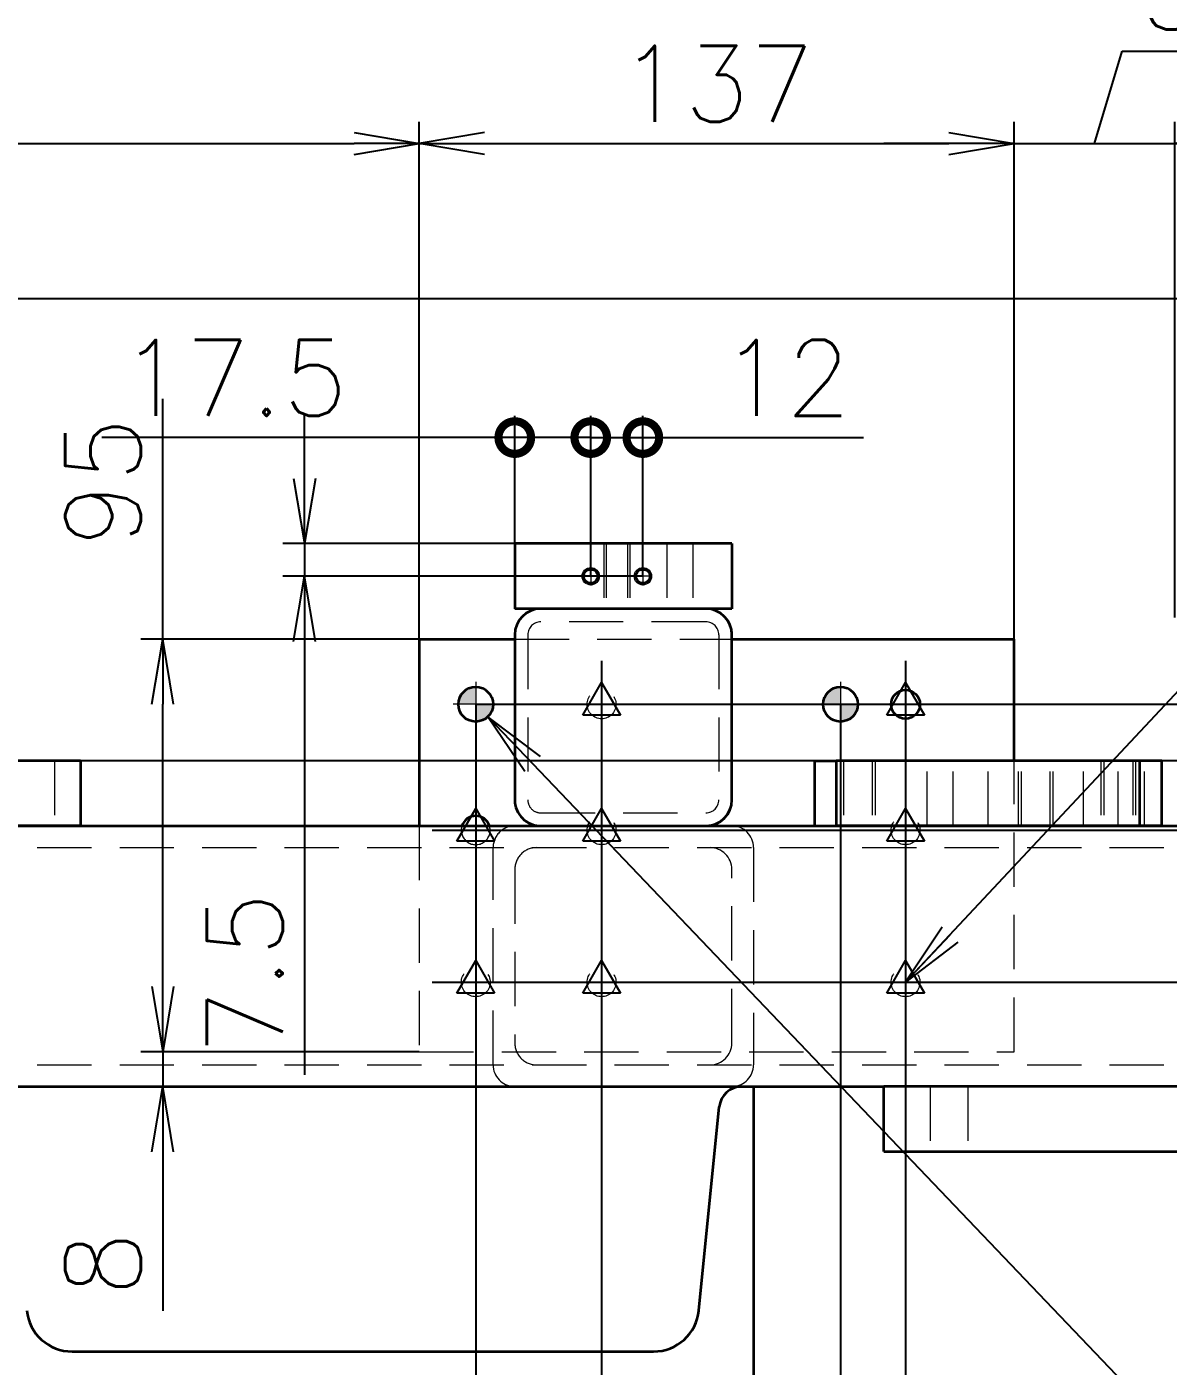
# Model space of a CAD drawing. Header units: millimetres. Extents: x -10155 to 20189, y -25550 to -22580.
# Drawn here: x -4325 to -4062.1, y -25311.9 to -25003.5 of the extents above; entities that cross this region are included whole.
import ezdxf

# ---------------------------------------------------------------- set-up
doc = ezdxf.new("R2010")
doc.units = ezdxf.units.MM
doc.linetypes.add('CENTER-HOKUTO', pattern=[23, 20, -1, 1, -1])
doc.linetypes.add('HIDDEN-HOKUTO', pattern=[3.8, 2.5, -1.3])
doc.layers.add('AM_7', color=2, linetype='CENTER-HOKUTO', lineweight=30)
doc.layers.add('AM_HID', color=1, linetype='HIDDEN-HOKUTO', lineweight=25)
doc.layers.add('word_dim', color=253, linetype='Continuous')
doc.styles.get("Standard").update_dxf_attribs({"font": 'romans.shx', "bigfont": 'bigfont.shx'})
doc.dimstyles.new('RS-1-5', dxfattribs={"dimscale": 5, "dimtxt": 3.5, "dimasz": 3, "dimexe": 1, "dimexo": 0, "dimgap": 1, "dimtad": 3, "dimdsep": 46, "dimtxsty": 'Standard', "dimblk1": 'OPEN', "dimblk2": 'OPEN', "dimsah": 1, "dimcen": 0, "dimclrd": 256, "dimclre": 256, "dimclrt": 3, "dimadec": 0, "dimazin": 0, "dimtfac": 1, "dimtmove": 0, "dimatfit": 3, "dimldrblk": 'OPEN', "dimfxl": 0, "dimtolj": 1, "dimtzin": 0, "dimarcsym": 0})

# ---------------------------------------------------------------- blocks, each defined once
blk = doc.blocks.new('_Open')
at = {"color": 0, "lineweight": -2}
for p, q in [((-1, 0.167), (0, 0)), ((-1, -0.167), (0, 0)), ((0, 0), (-1, 0))]:
    blk.add_line(p, q, dxfattribs=at)
blk = doc.blocks.new('*D91')
at = {"layer": 'DEFPOINTS', "color": 0, "linetype": 'Continuous', "ltscale": 2}
for p in [(-3982.6, -25172.52), (-5046.2, -25187.52), (-4997.6, -25187.52)]:
    blk.add_point(p, dxfattribs=at)
at = {"layer": 'word_dim', "linetype": 'Continuous', "lineweight": -2, "ltscale": 2}
for p, q in [((-5046.2, -25157.52), (-5046.2, -25091.81)), ((-3982.6, -25172.52), (-5051.2, -25172.52)), ((-5046.2, -25187.52), (-5046.2, -25172.52)), ((-4997.6, -25187.52), (-5051.2, -25187.52)), ((-5046.2, -25202.52), (-5046.2, -25217.52))]:
    blk.add_line(p, q, dxfattribs=at)
at = {"layer": 'word_dim', "linetype": 'Continuous', "lineweight": -2, "ltscale": 2, "xscale": 15, "yscale": 15, "zscale": 15}
for p, rotation in [((-5046.2, -25172.52), 270), ((-5046.2, -25187.52), 90)]:
    blk.add_blockref('_Open', p, dxfattribs=dict(at, rotation=rotation))
at = {"layer": 'word_dim', "color": 3, "linetype": 'Continuous', "ltscale": 2, "insert": (-5059.95, -25116.39), "char_height": 17.5, "attachment_point": 5, "rotation": 90}
blk.add_mtext('\\A1;t15', dxfattribs=at)
blk = doc.blocks.new('*D96')
at = {"layer": 'DEFPOINTS', "color": 0, "linetype": 'Continuous', "ltscale": 2}
for p in [(-4234.6, -25030.4), (-4680.6, -25144.52), (-4234.6, -25144.52)]:
    blk.add_point(p, dxfattribs=at)
at = {"layer": 'word_dim', "linetype": 'Continuous', "lineweight": -2, "ltscale": 2}
for p, q in [((-4680.6, -25144.52), (-4680.6, -25025.4)), ((-4234.6, -25144.52), (-4234.6, -25025.4)), ((-4665.6, -25030.4), (-4249.6, -25030.4))]:
    blk.add_line(p, q, dxfattribs=at)
at = {"layer": 'word_dim', "linetype": 'Continuous', "lineweight": -2, "ltscale": 2, "xscale": 15, "yscale": 15, "zscale": 15, "rotation": 180}
blk.add_blockref('_Open', (-4680.6, -25030.4), dxfattribs=at)
at = {"layer": 'word_dim', "linetype": 'Continuous', "lineweight": -2, "ltscale": 2, "xscale": 15, "yscale": 15, "zscale": 15}
blk.add_blockref('_Open', (-4234.6, -25030.4), dxfattribs=at)
at = {"layer": 'word_dim', "color": 3, "linetype": 'Continuous', "ltscale": 2, "insert": (-4457.6, -25016.65), "char_height": 17.5, "attachment_point": 5}
blk.add_mtext('\\A1;446', dxfattribs=at)
blk = doc.blocks.new('*D97')
at = {"layer": 'DEFPOINTS', "color": 0, "linetype": 'Continuous', "ltscale": 2}
for p in [(-4097.6, -25030.4), (-4234.6, -25144.52), (-4097.6, -25144.52)]:
    blk.add_point(p, dxfattribs=at)
at = {"layer": 'word_dim', "linetype": 'Continuous', "lineweight": -2, "ltscale": 2}
for p, q in [((-4234.6, -25144.52), (-4234.6, -25025.4)), ((-4097.6, -25144.52), (-4097.6, -25025.4)), ((-4219.6, -25030.4), (-4112.6, -25030.4))]:
    blk.add_line(p, q, dxfattribs=at)
at = {"layer": 'word_dim', "linetype": 'Continuous', "lineweight": -2, "ltscale": 2, "xscale": 15, "yscale": 15, "zscale": 15, "rotation": 180}
blk.add_blockref('_Open', (-4234.6, -25030.4), dxfattribs=at)
at = {"layer": 'word_dim', "linetype": 'Continuous', "lineweight": -2, "ltscale": 2, "xscale": 15, "yscale": 15, "zscale": 15}
blk.add_blockref('_Open', (-4097.6, -25030.4), dxfattribs=at)
at = {"layer": 'word_dim', "color": 3, "linetype": 'Continuous', "ltscale": 2, "insert": (-4166.1, -25016.65), "char_height": 17.5, "attachment_point": 5}
blk.add_mtext('\\A1;137', dxfattribs=at)
blk = doc.blocks.new('*D98')
at = {"layer": 'DEFPOINTS', "color": 0, "linetype": 'Continuous', "ltscale": 2}
for p in [(-4060.6, -25030.4), (-4060.6, -25139.52), (-4097.6, -25144.52)]:
    blk.add_point(p, dxfattribs=at)
at = {"layer": 'word_dim', "linetype": 'Continuous', "lineweight": -2, "ltscale": 2}
for p, q in [((-4079.1, -25030.4), (-4072.73, -25009.15)), ((-4072.73, -25009.15), (-4034.39, -25009.15)), ((-4097.6, -25144.52), (-4097.6, -25025.4)), ((-4060.6, -25139.52), (-4060.6, -25025.4)), ((-4112.6, -25030.4), (-4127.6, -25030.4)), ((-4097.6, -25030.4), (-4060.6, -25030.4)), ((-4097.6, -25030.4), (-4060.6, -25030.4)), ((-4045.6, -25030.4), (-4030.6, -25030.4))]:
    blk.add_line(p, q, dxfattribs=at)
at = {"layer": 'word_dim', "linetype": 'Continuous', "lineweight": -2, "ltscale": 2, "xscale": 15, "yscale": 15, "zscale": 15}
blk.add_blockref('_Open', (-4097.6, -25030.4), dxfattribs=at)
at = {"layer": 'word_dim', "linetype": 'Continuous', "lineweight": -2, "ltscale": 2, "xscale": 15, "yscale": 15, "zscale": 15, "rotation": 180}
blk.add_blockref('_Open', (-4060.6, -25030.4), dxfattribs=at)
at = {"layer": 'word_dim', "color": 3, "linetype": 'Continuous', "ltscale": 2, "insert": (-4053.56, -24995.4), "char_height": 17.5, "attachment_point": 5}
blk.add_mtext('\\A1;37', dxfattribs=at)
blk = doc.blocks.new('*D104')
at = {"layer": 'DEFPOINTS', "color": 0, "linetype": 'Continuous', "ltscale": 2}
for p in [(-4234.6, -25144.52), (-4293.69, -25239.52), (-4234.6, -25239.52)]:
    blk.add_point(p, dxfattribs=at)
at = {"layer": 'word_dim', "linetype": 'Continuous', "lineweight": -2, "ltscale": 2}
for p, q in [((-4293.69, -25144.52), (-4293.69, -25089.18)), ((-4234.6, -25144.52), (-4298.69, -25144.52)), ((-4293.69, -25224.52), (-4293.69, -25159.52)), ((-4234.6, -25239.52), (-4298.69, -25239.52))]:
    blk.add_line(p, q, dxfattribs=at)
at = {"layer": 'word_dim', "linetype": 'Continuous', "lineweight": -2, "ltscale": 2, "xscale": 15, "yscale": 15, "zscale": 15}
for p, rotation in [((-4293.69, -25144.52), 90), ((-4293.69, -25239.52), 270)]:
    blk.add_blockref('_Open', p, dxfattribs=dict(at, rotation=rotation))
at = {"layer": 'word_dim', "color": 3, "linetype": 'Continuous', "ltscale": 2, "insert": (-4307.44, -25108.35), "char_height": 17.5, "attachment_point": 5, "rotation": 90}
blk.add_mtext('\\A1;95', dxfattribs=at)
blk = doc.blocks.new('*D105')
at = {"layer": 'DEFPOINTS', "color": 0, "linetype": 'Continuous', "ltscale": 2}
for p in [(-4234.6, -25239.52), (-4293.69, -25247.52), (-4233.06, -25247.52)]:
    blk.add_point(p, dxfattribs=at)
at = {"layer": 'word_dim', "linetype": 'Continuous', "lineweight": -2, "ltscale": 2}
for p, q in [((-4293.69, -25224.52), (-4293.69, -25209.52)), ((-4234.6, -25239.52), (-4298.69, -25239.52)), ((-4293.69, -25239.52), (-4293.69, -25247.52)), ((-4233.06, -25247.52), (-4298.69, -25247.52)), ((-4293.69, -25262.52), (-4293.69, -25299.18))]:
    blk.add_line(p, q, dxfattribs=at)
at = {"layer": 'word_dim', "linetype": 'Continuous', "lineweight": -2, "ltscale": 2, "xscale": 15, "yscale": 15, "zscale": 15}
for p, rotation in [((-4293.69, -25239.52), 270), ((-4293.69, -25247.52), 90)]:
    blk.add_blockref('_Open', p, dxfattribs=dict(at, rotation=rotation))
at = {"layer": 'word_dim', "color": 3, "linetype": 'Continuous', "ltscale": 2, "insert": (-4307.44, -25288.35), "char_height": 17.5, "attachment_point": 5, "rotation": 90}
blk.add_mtext('\\A1;8', dxfattribs=at)
blk = doc.blocks.new('*D159')
at = {"layer": 'DEFPOINTS', "color": 0, "linetype": 'Continuous', "ltscale": 2}
for p in [(-4042.6, -25066.07), (-4872.6, -25154.52), (-4042.6, -25154.52)]:
    blk.add_point(p, dxfattribs=at)
at = {"layer": 'word_dim', "linetype": 'Continuous', "lineweight": -2, "ltscale": 2}
for p, q in [((-4872.6, -25154.52), (-4872.6, -25061.07)), ((-4042.6, -25154.52), (-4042.6, -25061.07)), ((-4857.6, -25066.07), (-4057.6, -25066.07))]:
    blk.add_line(p, q, dxfattribs=at)
at = {"layer": 'word_dim', "linetype": 'Continuous', "lineweight": -2, "ltscale": 2, "xscale": 15, "yscale": 15, "zscale": 15, "rotation": 180}
blk.add_blockref('_Open', (-4872.6, -25066.07), dxfattribs=at)
at = {"layer": 'word_dim', "linetype": 'Continuous', "lineweight": -2, "ltscale": 2, "xscale": 15, "yscale": 15, "zscale": 15}
blk.add_blockref('_Open', (-4042.6, -25066.07), dxfattribs=at)
at = {"layer": 'word_dim', "color": 3, "linetype": 'Continuous', "ltscale": 2, "insert": (-4457.6, -25052.32), "char_height": 17.5, "attachment_point": 5}
blk.add_mtext('\\A1;830', dxfattribs=at)
blk = doc.blocks.new('*D164')
at = {"layer": 'DEFPOINTS', "color": 0, "linetype": 'Continuous', "ltscale": 2}
for p in [(-4221.6, -25159.52), (-4965.1, -25307.72), (-4221.6, -25392.07)]:
    blk.add_point(p, dxfattribs=at)
at = {"layer": 'word_dim', "linetype": 'Continuous', "lineweight": -2, "ltscale": 2}
for p, q in [((-4221.6, -25159.52), (-4221.6, -25397.07)), ((-4965.1, -25307.72), (-4965.1, -25397.07)), ((-4950.1, -25392.07), (-4236.6, -25392.07))]:
    blk.add_line(p, q, dxfattribs=at)
at = {"layer": 'word_dim', "linetype": 'Continuous', "lineweight": -2, "ltscale": 2, "xscale": 15, "yscale": 15, "zscale": 15, "rotation": 180}
blk.add_blockref('_Open', (-4965.1, -25392.07), dxfattribs=at)
at = {"layer": 'word_dim', "linetype": 'Continuous', "lineweight": -2, "ltscale": 2, "xscale": 15, "yscale": 15, "zscale": 15}
blk.add_blockref('_Open', (-4221.6, -25392.07), dxfattribs=at)
at = {"layer": 'word_dim', "color": 3, "linetype": 'Continuous', "ltscale": 2, "insert": (-4482.23, -25378.32), "char_height": 17.5, "attachment_point": 5}
blk.add_mtext('\\A1;743.5{\\H0.715x;%%p0.05}', dxfattribs=at)
blk = doc.blocks.new('*D165')
at = {"layer": 'DEFPOINTS', "color": 0, "linetype": 'Continuous', "ltscale": 2}
for p in [(-4221.6, -25159.52), (-4137.6, -25159.52), (-4137.6, -25392.07)]:
    blk.add_point(p, dxfattribs=at)
at = {"layer": 'word_dim', "linetype": 'Continuous', "lineweight": -2, "ltscale": 2}
for p, q in [((-4221.6, -25159.52), (-4221.6, -25397.07)), ((-4137.6, -25159.52), (-4137.6, -25397.07)), ((-4206.6, -25392.07), (-4152.6, -25392.07)), ((-4137.6, -25392.07), (-4026.35, -25392.07))]:
    blk.add_line(p, q, dxfattribs=at)
at = {"layer": 'word_dim', "linetype": 'Continuous', "lineweight": -2, "ltscale": 2, "xscale": 15, "yscale": 15, "zscale": 15, "rotation": 180}
blk.add_blockref('_Open', (-4221.6, -25392.07), dxfattribs=at)
at = {"layer": 'word_dim', "linetype": 'Continuous', "lineweight": -2, "ltscale": 2, "xscale": 15, "yscale": 15, "zscale": 15}
blk.add_blockref('_Open', (-4137.6, -25392.07), dxfattribs=at)
at = {"layer": 'word_dim', "color": 3, "linetype": 'Continuous', "ltscale": 2, "insert": (-4074.48, -25378.32), "char_height": 17.5, "attachment_point": 5}
blk.add_mtext('\\A1;84{\\H0.715x;%%p0.02}', dxfattribs=at)
blk = doc.blocks.new('_DotSmall')
at = {"color": 0, "linetype": 'ByBlock', "const_width": 0.5}
blk.add_lwpolyline([(-0.0625, 0, 1), (0.0625, 0, 1)], format="xyb", close=True, dxfattribs=at)
blk = doc.blocks.new('*D171')
at = {"layer": 'DEFPOINTS', "color": 0, "linetype": 'Continuous', "ltscale": 2}
for p in [(-4195.1, -25098.1), (-4212.6, -25122.52), (-4195.1, -25130.02)]:
    blk.add_point(p, dxfattribs=at)
at = {"layer": 'word_dim', "linetype": 'Continuous', "lineweight": -2, "ltscale": 2}
for p, q in [((-4212.6, -25122.52), (-4212.6, -25093.1)), ((-4195.1, -25130.02), (-4195.1, -25093.1)), ((-4212.6, -25098.1), (-4307.68, -25098.1)), ((-4195.1, -25098.1), (-4212.6, -25098.1))]:
    blk.add_line(p, q, dxfattribs=at)
at = {"layer": 'word_dim', "linetype": 'Continuous', "lineweight": -2, "ltscale": 2, "xscale": 15, "yscale": 15, "zscale": 15, "rotation": 180}
blk.add_blockref('_DotSmall', (-4212.6, -25098.1), dxfattribs=at)
at = {"layer": 'word_dim', "linetype": 'Continuous', "lineweight": -2, "ltscale": 2, "xscale": 15, "yscale": 15, "zscale": 15}
blk.add_blockref('_DotSmall', (-4195.1, -25098.1), dxfattribs=at)
at = {"layer": 'word_dim', "color": 3, "linetype": 'Continuous', "ltscale": 2, "insert": (-4277.27, -25084.35), "char_height": 17.5, "attachment_point": 5}
blk.add_mtext('\\A1;17.5', dxfattribs=at)
blk = doc.blocks.new('*D172')
at = {"layer": 'DEFPOINTS', "color": 0, "linetype": 'Continuous', "ltscale": 2}
for p in [(-4183.1, -25098.1), (-4195.1, -25130.02), (-4183.1, -25130.02)]:
    blk.add_point(p, dxfattribs=at)
at = {"layer": 'word_dim', "linetype": 'Continuous', "lineweight": -2, "ltscale": 2}
for p, q in [((-4195.1, -25130.02), (-4195.1, -25093.1)), ((-4183.1, -25130.02), (-4183.1, -25093.1)), ((-4195.1, -25098.1), (-4183.1, -25098.1)), ((-4183.1, -25098.1), (-4132.27, -25098.1))]:
    blk.add_line(p, q, dxfattribs=at)
at = {"layer": 'word_dim', "linetype": 'Continuous', "lineweight": -2, "ltscale": 2, "xscale": 15, "yscale": 15, "zscale": 15, "rotation": 180}
blk.add_blockref('_DotSmall', (-4195.1, -25098.1), dxfattribs=at)
at = {"layer": 'word_dim', "linetype": 'Continuous', "lineweight": -2, "ltscale": 2, "xscale": 15, "yscale": 15, "zscale": 15}
blk.add_blockref('_DotSmall', (-4183.1, -25098.1), dxfattribs=at)
at = {"layer": 'word_dim', "color": 3, "linetype": 'Continuous', "ltscale": 2, "insert": (-4150.18, -25084.35), "char_height": 17.5, "attachment_point": 5}
blk.add_mtext('\\A1;12', dxfattribs=at)
blk = doc.blocks.new('*D170')
at = {"layer": 'DEFPOINTS', "color": 0, "linetype": 'Continuous', "ltscale": 2}
for p in [(-4261.04, -25122.52), (-4165.6, -25122.52), (-4183.1, -25130.02)]:
    blk.add_point(p, dxfattribs=at)
at = {"layer": 'word_dim', "linetype": 'Continuous', "lineweight": -2, "ltscale": 2}
for p, q in [((-4261.04, -25107.52), (-4261.04, -25092.52)), ((-4165.6, -25122.52), (-4266.04, -25122.52)), ((-4261.04, -25122.52), (-4261.04, -25130.02)), ((-4183.1, -25130.02), (-4266.04, -25130.02)), ((-4261.04, -25145.02), (-4261.04, -25244.79))]:
    blk.add_line(p, q, dxfattribs=at)
at = {"layer": 'word_dim', "linetype": 'Continuous', "lineweight": -2, "ltscale": 2, "xscale": 15, "yscale": 15, "zscale": 15}
for p, rotation in [((-4261.04, -25122.52), 270), ((-4261.04, -25130.02), 90)]:
    blk.add_blockref('_Open', p, dxfattribs=dict(at, rotation=rotation))
at = {"layer": 'word_dim', "color": 3, "linetype": 'Continuous', "ltscale": 2, "insert": (-4274.79, -25221.46), "char_height": 17.5, "attachment_point": 5, "rotation": 90}
blk.add_mtext('\\A1;7.5', dxfattribs=at)
blk = doc.blocks.new('*D174')
at = {"layer": 'DEFPOINTS', "color": 0, "linetype": 'Continuous', "ltscale": 2}
for p in [(-4192.6, -25159.52), (-4221.6, -25188.52), (-4192.6, -25349.67)]:
    blk.add_point(p, dxfattribs=at)
at = {"layer": 'word_dim', "linetype": 'Continuous', "lineweight": -2, "ltscale": 2}
for p, q in [((-4192.6, -25159.52), (-4192.6, -25354.67)), ((-4221.6, -25188.52), (-4221.6, -25354.67)), ((-4236.6, -25349.67), (-4289.1, -25349.67)), ((-4192.6, -25349.67), (-4221.6, -25349.67)), ((-4177.6, -25349.67), (-4162.6, -25349.67))]:
    blk.add_line(p, q, dxfattribs=at)
at = {"layer": 'word_dim', "linetype": 'Continuous', "lineweight": -2, "ltscale": 2, "xscale": 15, "yscale": 15, "zscale": 15}
blk.add_blockref('_Open', (-4221.6, -25349.67), dxfattribs=at)
at = {"layer": 'word_dim', "linetype": 'Continuous', "lineweight": -2, "ltscale": 2, "xscale": 15, "yscale": 15, "zscale": 15, "rotation": 180}
blk.add_blockref('_Open', (-4192.6, -25349.67), dxfattribs=at)
at = {"layer": 'word_dim', "color": 3, "linetype": 'Continuous', "ltscale": 2, "insert": (-4270.35, -25335.92), "char_height": 17.5, "attachment_point": 5}
blk.add_mtext('\\A1;29', dxfattribs=at)
blk = doc.blocks.new('*D175')
at = {"layer": 'DEFPOINTS', "color": 0, "linetype": 'Continuous', "ltscale": 2}
for p in [(-4192.6, -25159.52), (-4122.6, -25159.52), (-4122.6, -25349.67)]:
    blk.add_point(p, dxfattribs=at)
at = {"layer": 'word_dim', "linetype": 'Continuous', "lineweight": -2, "ltscale": 2}
for p, q in [((-4192.6, -25159.52), (-4192.6, -25354.67)), ((-4122.6, -25159.52), (-4122.6, -25354.67)), ((-4177.6, -25349.67), (-4137.6, -25349.67))]:
    blk.add_line(p, q, dxfattribs=at)
at = {"layer": 'word_dim', "linetype": 'Continuous', "lineweight": -2, "ltscale": 2, "xscale": 15, "yscale": 15, "zscale": 15, "rotation": 180}
blk.add_blockref('_Open', (-4192.6, -25349.67), dxfattribs=at)
at = {"layer": 'word_dim', "linetype": 'Continuous', "lineweight": -2, "ltscale": 2, "xscale": 15, "yscale": 15, "zscale": 15}
blk.add_blockref('_Open', (-4122.6, -25349.67), dxfattribs=at)
at = {"layer": 'word_dim', "color": 3, "linetype": 'Continuous', "ltscale": 2, "insert": (-4157.6, -25335.92), "char_height": 17.5, "attachment_point": 5}
blk.add_mtext('\\A1;70', dxfattribs=at)
blk = doc.blocks.new('*D176')
at = {"layer": 'DEFPOINTS', "color": 0, "linetype": 'Continuous', "ltscale": 2}
for p in [(-4221.6, -25159.52), (-3826.67, -25159.52), (-3937.6, -25262.52)]:
    blk.add_point(p, dxfattribs=at)
at = {"layer": 'word_dim', "linetype": 'Continuous', "lineweight": -2, "ltscale": 2}
for p, q in [((-4221.6, -25159.52), (-3821.67, -25159.52)), ((-3826.67, -25174.52), (-3826.67, -25247.52)), ((-3937.6, -25262.52), (-3821.67, -25262.52)), ((-3826.67, -25262.52), (-3826.67, -25387.93))]:
    blk.add_line(p, q, dxfattribs=at)
at = {"layer": 'word_dim', "linetype": 'Continuous', "lineweight": -2, "ltscale": 2, "xscale": 15, "yscale": 15, "zscale": 15}
for p, rotation in [((-3826.67, -25159.52), 90), ((-3826.67, -25262.52), 270)]:
    blk.add_blockref('_Open', p, dxfattribs=dict(at, rotation=rotation))
at = {"layer": 'word_dim', "color": 3, "linetype": 'Continuous', "ltscale": 2, "insert": (-3840.42, -25332.72), "char_height": 17.5, "attachment_point": 5, "rotation": 90}
blk.add_mtext('\\A1;103{\\H0.715x;%%p0.05}', dxfattribs=at)
blk = doc.blocks.new('*D177')
at = {"layer": 'DEFPOINTS', "color": 0, "linetype": 'Continuous', "ltscale": 2}
for p in [(-4221.6, -25159.52), (-4221.6, -25188.52), (-3865.18, -25188.52)]:
    blk.add_point(p, dxfattribs=at)
at = {"layer": 'word_dim', "linetype": 'Continuous', "lineweight": -2, "ltscale": 2}
for p, q in [((-3865.18, -25159.52), (-3865.18, -25092.02)), ((-4221.6, -25159.52), (-3860.18, -25159.52)), ((-3865.18, -25188.52), (-3865.18, -25159.52)), ((-4221.6, -25188.52), (-3860.18, -25188.52))]:
    blk.add_line(p, q, dxfattribs=at)
at = {"layer": 'word_dim', "linetype": 'Continuous', "lineweight": -2, "ltscale": 2, "xscale": 15, "yscale": 15, "zscale": 15}
for p, rotation in [((-3865.18, -25159.52), 90), ((-3865.18, -25188.52), 270)]:
    blk.add_blockref('_DotSmall', p, dxfattribs=dict(at, rotation=rotation))
at = {"layer": 'word_dim', "color": 3, "linetype": 'Continuous', "ltscale": 2, "insert": (-3878.93, -25110.77), "char_height": 17.5, "attachment_point": 5, "rotation": 90}
blk.add_mtext('\\A1;29', dxfattribs=at)
blk = doc.blocks.new('*D178')
at = {"layer": 'DEFPOINTS', "color": 0, "linetype": 'Continuous', "ltscale": 2}
for p in [(-4221.6, -25188.52), (-4221.6, -25223.52), (-3865.18, -25223.52)]:
    blk.add_point(p, dxfattribs=at)
at = {"layer": 'word_dim', "linetype": 'Continuous', "lineweight": -2, "ltscale": 2}
for p, q in [((-4221.6, -25188.52), (-3860.18, -25188.52)), ((-3865.18, -25188.52), (-3865.18, -25223.52)), ((-4221.6, -25223.52), (-3860.18, -25223.52)), ((-3865.18, -25223.52), (-3865.18, -25276.85))]:
    blk.add_line(p, q, dxfattribs=at)
at = {"layer": 'word_dim', "linetype": 'Continuous', "lineweight": -2, "ltscale": 2, "xscale": 15, "yscale": 15, "zscale": 15}
for p, rotation in [((-3865.18, -25188.52), 90), ((-3865.18, -25223.52), 270)]:
    blk.add_blockref('_DotSmall', p, dxfattribs=dict(at, rotation=rotation))
at = {"layer": 'word_dim', "color": 3, "linetype": 'Continuous', "ltscale": 2, "insert": (-3878.93, -25257.68), "char_height": 17.5, "attachment_point": 5, "rotation": 90}
blk.add_mtext('\\A1;35', dxfattribs=at)
blk = doc.blocks.new('MARK_M8BOLT')
at = {"color": 3, "linetype": 'Continuous'}
for p, q in [((-2.17, -1.25), (0, 2.5)), ((0, 2.5), (2.17, -1.25)), ((2.17, -1.25), (-2.17, -1.25))]:
    blk.add_line(p, q, dxfattribs=at)
blk = doc.blocks.new('MARK_CENTER')
at = {"color": 2, "linetype": 'CENTER-HOKUTO'}
for p, q in [((0, 10), (0, -10)), ((-10, 0), (10, 0))]:
    blk.add_line(p, q, dxfattribs=at)
blk = doc.blocks.new('*D184')
at = {"layer": 'DEFPOINTS', "color": 0, "linetype": 'Continuous', "ltscale": 2}
for p in [(-4224.36, -25156.62), (-4218.84, -25162.41)]:
    blk.add_point(p, dxfattribs=at)
at = {"layer": 'word_dim', "linetype": 'Continuous', "lineweight": -2, "ltscale": 2}
for p, q in [((-3962.91, -25430.21), (-4208.47, -25173.25)), ((-3691.08, -25430.21), (-3962.91, -25430.21))]:
    blk.add_line(p, q, dxfattribs=at)
at = {"layer": 'word_dim', "linetype": 'Continuous', "lineweight": -2, "ltscale": 2, "xscale": 15, "yscale": 15, "zscale": 15, "rotation": 133.700827734958}
blk.add_blockref('_Open', (-4218.84, -25162.41), dxfattribs=at)
at = {"layer": 'word_dim', "color": 3, "linetype": 'Continuous', "ltscale": 2, "insert": (-3824.49, -25416.46), "char_height": 17.5, "attachment_point": 5}
blk.add_mtext('\\A1;RM. 2X2-∅8H7 THRU', dxfattribs=at)

msp = doc.modelspace()

# ---------------------------------------------------------------- hatches: boundary and pattern name
at = {"layer": 'word_dim', "linetype": 'Continuous', "ltscale": 2}
h = msp.add_hatch(color=256, dxfattribs=at)
h.paths.add_polyline_path([(-4777.6, -25155.516, 0.4142136), (-4781.6, -25159.516), (-4777.6, -25159.516)])
h.paths.add_polyline_path([(-4773.6, -25159.516), (-4777.6, -25159.516), (-4777.6, -25163.516, 0.4142136)])
h.paths.add_polyline_path([(-4693.6, -25155.516, 0.4142136), (-4697.6, -25159.516), (-4693.6, -25159.516)])
h.paths.add_polyline_path([(-4689.6, -25159.516), (-4693.6, -25159.516), (-4693.6, -25163.516, 0.4142136)])
h.paths.add_polyline_path([(-4221.6, -25155.516, 0.4142136), (-4225.6, -25159.516), (-4221.6, -25159.516)])
h.paths.add_polyline_path([(-4217.6, -25159.516), (-4221.6, -25159.516), (-4221.6, -25163.516, 0.4142136)])
h.paths.add_polyline_path([(-4137.6, -25155.516, 0.4142136), (-4141.6, -25159.516), (-4137.6, -25159.516)])
h.paths.add_polyline_path([(-4133.6, -25159.516), (-4137.6, -25159.516), (-4137.6, -25163.516, 0.4142136)])

# ---------------------------------------------------------------- linework, layer by layer
at = {"color": 7, "lineweight": 35}
for p, q in [((-4162.6, -25122.522), (-4212.6, -25122.522)), ((-4162.6, -25137.522), (-4212.6, -25137.522)), ((-4168.6, -25137.516), (-4206.6, -25137.516)), ((-4234.6, -25144.516), (-4234.6, -25187.516)), ((-4234.6, -25144.516), (-4212.6, -25144.516)), ((-4212.6, -25143.516), (-4212.6, -25181.516)), ((-4162.6, -25181.516), (-4162.6, -25143.516)), ((-4162.6, -25181.516), (-4162.6, -25143.516)), ((-4162.6, -25144.516), (-4097.6, -25144.516)), ((-4097.6, -25172.513), (-4097.6, -25144.516)), ((-4312.6, -25172.516), (-4362.6, -25172.516)), ((-4068.6, -25172.513), (-4138.6, -25172.513)), ((-4708.6, -25187.516), (-4206.62, -25187.516)), ((-4312.6, -25187.516), (-4362.6, -25187.516)), ((-4206.6, -25187.516), (-4168.6, -25187.516)), ((-4206.6, -25187.516), (-4168.6, -25187.516)), ((-4168.58, -25187.516), (-3922.6, -25187.516)), ((-4068.6, -25187.513), (-4138.6, -25187.513)), ((-4787.6, -25247.516), (-4127.6, -25247.516)), ((-4157.6, -25247.528), (-4157.6, -25315.528)), ((-3937.6, -25247.516), (-4127.6, -25247.516)), ((-4170.205, -25299.072), (-4165.519, -25252.21)), ((-4127.6, -25262.516), (-3937.6, -25262.516)), ((-4314.548, -25308.528), (-4180.653, -25308.528))]:
    msp.add_line(p, q, dxfattribs=at)
at = {"color": 7, "lineweight": 35, "ltscale": 0.375}
for p, q in [((-4212.6, -25122.522), (-4212.6, -25137.522)), ((-4162.6, -25122.522), (-4162.6, -25137.522)), ((-4312.6, -25172.516), (-4312.6, -25187.516)), ((-4143.6, -25172.513), (-4143.6, -25187.513)), ((-4138.6, -25172.513), (-4138.6, -25187.513)), ((-4068.6, -25187.513), (-4068.6, -25172.513)), ((-4063.6, -25187.513), (-4063.6, -25172.513)), ((-4127.6, -25262.516), (-4127.6, -25247.516))]:
    msp.add_line(p, q, dxfattribs=at)
at = {"color": 7, "lineweight": 35, "ltscale": 0.125}
for p, q in [((-4143.6, -25172.513), (-4138.6, -25172.513)), ((-4063.6, -25172.513), (-4068.6, -25172.513)), ((-4143.6, -25187.513), (-4138.6, -25187.513)), ((-4063.6, -25187.513), (-4068.6, -25187.513))]:
    msp.add_line(p, q, dxfattribs=at)
at = {"color": 7, "lineweight": 35, "ltscale": 0.0686}
msp.add_line((-4160.344, -25247.528), (-4157.6, -25247.528), dxfattribs=at)
at = {"color": 7, "lineweight": 13}
for centre in [(-4195.1, -25130.022), (-4183.1, -25130.022)]:
    msp.add_circle(centre, 2, dxfattribs=at)
at = {"color": 7, "lineweight": 35}
for centre, radius in [((-4195.1, -25130.022), 1.621), ((-4183.1, -25130.022), 1.621), ((-4221.6, -25159.516), 4), ((-4137.6, -25159.516), 4), ((-4122.6, -25159.516), 3.324)]:
    msp.add_circle(centre, radius, dxfattribs=at)
for centre, radius, start, end in [((-4206.6, -25143.516), 6, 90, 179.99999), ((-4168.6, -25143.516), 6, 0, 90), ((-4168.596, -25143.514), 5.995, 359.98697, 37.27492), ((-4206.6, -25181.516), 6, 179.99999, 270), ((-4168.6, -25181.516), 6, 270, 0), ((-4168.6, -25181.516), 6, 270, 0), ((-4168.601, -25181.515), 6.001, 270.81423, 359.99625), ((-4221.6, -25188.516), 3.324, 17.51218, 162.48767), ((-4206.602, -25181.52), 5.995, 232.9975, 269.20456), ((-4212.6, -25242.522), 5, 267.20627, 270), ((-4160.344, -25252.728), 5.2, 90, 174.28941), ((-4162.6, -25242.522), 5, 270, 272.79372), ((-4314.548, -25298.028), 10.5, 185.71059, 270), ((-4180.653, -25298.028), 10.5, 270, 354.28941)]:
    msp.add_arc(centre, radius, start, end, dxfattribs=at)
at = {"layer": 'AM_7', "color": 2, "lineweight": 13, "ltscale": 5}
for p, q in [((-4195.1, -25127.914), (-4195.1, -25132.129)), ((-4183.1, -25127.914), (-4183.1, -25132.129)), ((-4192.993, -25130.022), (-4197.208, -25130.022)), ((-4180.993, -25130.022), (-4185.208, -25130.022)), ((-4221.6, -25154.316), (-4221.6, -25164.716)), ((-4192.6, -25155.195), (-4192.6, -25163.836)), ((-4137.6, -25154.316), (-4137.6, -25164.716)), ((-4122.6, -25155.195), (-4122.6, -25163.836)), ((-4216.4, -25159.516), (-4226.8, -25159.516)), ((-4188.28, -25159.516), (-4196.921, -25159.516)), ((-4132.4, -25159.516), (-4142.8, -25159.516)), ((-4118.28, -25159.516), (-4126.921, -25159.516)), ((-4221.6, -25184.195), (-4221.6, -25192.836)), ((-4192.6, -25184.195), (-4192.6, -25192.836)), ((-4122.6, -25184.195), (-4122.6, -25192.836)), ((-4217.28, -25188.516), (-4225.921, -25188.516)), ((-4188.28, -25188.516), (-4196.921, -25188.516)), ((-4118.28, -25188.516), (-4126.921, -25188.516)), ((-4221.6, -25219.195), (-4221.6, -25227.836)), ((-4192.6, -25219.195), (-4192.6, -25227.836)), ((-4122.6, -25219.195), (-4122.6, -25227.836)), ((-4217.28, -25223.516), (-4225.921, -25223.516)), ((-4188.28, -25223.516), (-4196.921, -25223.516)), ((-4118.28, -25223.516), (-4126.921, -25223.516))]:
    msp.add_line(p, q, dxfattribs=at)
at = {"layer": 'AM_HID', "color": 1, "lineweight": 13, "ltscale": 5}
for p, q in [((-4192.1, -25122.522), (-4192.1, -25137.522)), ((-4192.1, -25122.522), (-4192.1, -25137.522)), ((-4192.1, -25122.522), (-4192.1, -25137.522)), ((-4192.1, -25122.522), (-4192.1, -25137.522)), ((-4192.1, -25122.522), (-4192.1, -25137.522)), ((-4192.1, -25122.522), (-4192.1, -25137.522)), ((-4192.1, -25122.522), (-4192.1, -25137.522)), ((-4192.1, -25122.522), (-4192.1, -25137.522)), ((-4192.1, -25122.522), (-4192.1, -25137.522)), ((-4192.1, -25122.522), (-4192.1, -25137.522)), ((-4192.1, -25122.522), (-4192.1, -25137.522)), ((-4192.1, -25122.522), (-4192.1, -25137.522)), ((-4192.1, -25122.522), (-4192.1, -25137.522)), ((-4192.1, -25122.522), (-4192.1, -25137.522)), ((-4191.559, -25122.522), (-4191.559, -25137.522)), ((-4191.559, -25122.522), (-4191.559, -25137.522)), ((-4191.559, -25122.522), (-4191.559, -25137.522)), ((-4191.559, -25122.522), (-4191.559, -25137.522)), ((-4191.559, -25122.522), (-4191.559, -25137.522)), ((-4191.559, -25122.522), (-4191.559, -25137.522)), ((-4191.559, -25122.522), (-4191.559, -25137.522)), ((-4191.559, -25122.522), (-4191.559, -25137.522)), ((-4191.559, -25122.522), (-4191.559, -25137.522)), ((-4191.559, -25122.522), (-4191.559, -25137.522)), ((-4191.559, -25122.522), (-4191.559, -25137.522)), ((-4191.559, -25122.522), (-4191.559, -25137.522)), ((-4191.559, -25122.522), (-4191.559, -25137.522)), ((-4191.559, -25122.522), (-4191.559, -25137.522)), ((-4186.642, -25122.522), (-4186.642, -25137.522)), ((-4186.642, -25122.522), (-4186.642, -25137.522)), ((-4186.642, -25122.522), (-4186.642, -25137.522)), ((-4186.642, -25122.522), (-4186.642, -25137.522)), ((-4186.642, -25122.522), (-4186.642, -25137.522)), ((-4186.642, -25122.522), (-4186.642, -25137.522)), ((-4186.642, -25122.522), (-4186.642, -25137.522)), ((-4186.642, -25122.522), (-4186.642, -25137.522)), ((-4186.642, -25122.522), (-4186.642, -25137.522)), ((-4186.642, -25122.522), (-4186.642, -25137.522)), ((-4186.642, -25122.522), (-4186.642, -25137.522)), ((-4186.642, -25122.522), (-4186.642, -25137.522)), ((-4186.642, -25122.522), (-4186.642, -25137.522)), ((-4186.642, -25122.522), (-4186.642, -25137.522)), ((-4186.1, -25122.522), (-4186.1, -25137.522)), ((-4186.1, -25122.522), (-4186.1, -25137.522)), ((-4186.1, -25122.522), (-4186.1, -25137.522)), ((-4186.1, -25122.522), (-4186.1, -25137.522)), ((-4186.1, -25122.522), (-4186.1, -25137.522)), ((-4186.1, -25122.522), (-4186.1, -25137.522)), ((-4186.1, -25122.522), (-4186.1, -25137.522)), ((-4186.1, -25122.522), (-4186.1, -25137.522)), ((-4186.1, -25122.522), (-4186.1, -25137.522)), ((-4186.1, -25122.522), (-4186.1, -25137.522)), ((-4186.1, -25122.522), (-4186.1, -25137.522)), ((-4186.1, -25122.522), (-4186.1, -25137.522)), ((-4186.1, -25122.522), (-4186.1, -25137.522)), ((-4186.1, -25122.522), (-4186.1, -25137.522)), ((-4177.6, -25122.522), (-4177.6, -25137.522)), ((-4177.6, -25122.522), (-4177.6, -25137.522)), ((-4171.6, -25122.522), (-4171.6, -25137.522)), ((-4171.6, -25122.522), (-4171.6, -25137.522)), ((-4168.6, -25137.516), (-4206.6, -25137.516)), ((-4168.6, -25140.516), (-4206.6, -25140.516)), ((-4212.6, -25143.516), (-4212.6, -25181.516)), ((-4212.6, -25144.516), (-4162.6, -25144.516)), ((-4209.6, -25143.516), (-4209.6, -25181.516)), ((-4165.6, -25143.516), (-4165.6, -25181.516)), ((-4318.6, -25172.516), (-4318.6, -25187.516)), ((-4138.6, -25187.513), (-4138.6, -25172.513)), ((-4137.6, -25172.513), (-4137.6, -25187.513)), ((-4137.6, -25172.513), (-4137.6, -25187.513)), ((-4136.924, -25172.513), (-4136.924, -25187.513)), ((-4136.924, -25172.513), (-4136.924, -25187.513)), ((-4130.277, -25172.513), (-4130.277, -25187.513)), ((-4130.277, -25172.513), (-4130.277, -25187.513)), ((-4129.6, -25172.513), (-4129.6, -25187.513)), ((-4129.6, -25172.513), (-4129.6, -25187.513)), ((-4117.6, -25187.516), (-4117.6, -25172.516)), ((-4111.6, -25187.516), (-4111.6, -25172.516)), ((-4103.6, -25187.516), (-4103.6, -25172.516)), ((-4097.6, -25239.516), (-4097.6, -25172.513)), ((-4096.6, -25187.516), (-4096.6, -25172.516)), ((-4095.924, -25187.516), (-4095.924, -25172.516)), ((-4089.277, -25187.516), (-4089.277, -25172.516)), ((-4088.6, -25187.516), (-4088.6, -25172.516)), ((-4081.6, -25187.516), (-4081.6, -25172.516)), ((-4077.6, -25172.513), (-4077.6, -25187.513)), ((-4077.6, -25172.513), (-4077.6, -25187.513)), ((-4076.924, -25172.513), (-4076.924, -25187.513)), ((-4076.924, -25172.513), (-4076.924, -25187.513)), ((-4073.6, -25187.516), (-4073.6, -25172.516)), ((-4070.277, -25172.513), (-4070.277, -25187.513)), ((-4070.277, -25172.513), (-4070.277, -25187.513)), ((-4069.6, -25172.513), (-4069.6, -25187.513)), ((-4069.6, -25172.513), (-4069.6, -25187.513)), ((-4068.6, -25172.513), (-4068.6, -25187.513)), ((-4067.6, -25187.516), (-4067.6, -25172.516)), ((-4206.6, -25184.516), (-4168.6, -25184.516)), ((-4234.6, -25187.516), (-4234.6, -25239.516)), ((-4206.685, -25187.515), (-4206.6, -25187.516)), ((-4206.62, -25187.516), (-4206.6, -25187.516)), ((-4168.6, -25187.516), (-4168.515, -25187.515)), ((-4168.6, -25187.516), (-4168.58, -25187.516)), ((-4987.6, -25192.516), (-3927.6, -25192.516)), ((-4217.6, -25242.522), (-4217.6, -25192.522)), ((-4157.6, -25192.522), (-4157.6, -25242.522)), ((-4212.6, -25197.522), (-4212.6, -25237.522)), ((-4162.6, -25237.522), (-4162.6, -25197.522)), ((-4234.6, -25239.516), (-4097.6, -25239.516)), ((-4987.6, -25242.516), (-3927.6, -25242.516)), ((-4127.6, -25247.516), (-3937.6, -25247.516)), ((-4116.938, -25247.516), (-4116.938, -25262.516)), ((-4116.938, -25247.516), (-4116.938, -25262.516)), ((-4116.938, -25247.516), (-4116.938, -25262.516)), ((-4116.938, -25247.516), (-4116.938, -25262.516)), ((-4108.262, -25247.516), (-4108.262, -25262.516)), ((-4108.262, -25247.516), (-4108.262, -25262.516)), ((-4108.262, -25247.516), (-4108.262, -25262.516)), ((-4108.262, -25247.516), (-4108.262, -25262.516))]:
    msp.add_line(p, q, dxfattribs=at)
for centre in [(-4192.6, -25159.516), (-4192.6, -25188.516), (-4122.6, -25188.516), (-4221.6, -25223.516), (-4192.6, -25223.516), (-4122.6, -25223.516)]:
    msp.add_circle(centre, 3.324, dxfattribs=at)
for centre, radius, start, end in [((-4195.1, -25130.022), 1.621, 241.32519, 242.39788), ((-4183.1, -25130.022), 1.621, 241.32519, 242.39788), ((-4206.6, -25143.516), 6, 90, 179.99999), ((-4206.6, -25143.516), 6.001, 90.00358, 179.99641), ((-4168.6, -25143.516), 6, 0, 90), ((-4168.6, -25143.514), 5.998, 37.24911, 90.004), ((-4206.6, -25143.516), 3, 90, 179.99999), ((-4168.6, -25143.516), 3, 0, 90), ((-4206.6, -25181.516), 6, 179.99999, 270), ((-4206.602, -25181.516), 5.998, 179.99619, 233.02335), ((-4206.6, -25181.516), 3, 179.99999, 270), ((-4168.6, -25181.516), 3, 270, 0), ((-4221.6, -25188.516), 3.324, 162.48767, 17.51218), ((-4212.6, -25192.522), 5, 90, 180.00001), ((-4162.6, -25192.522), 5, 0, 90), ((-4207.6, -25197.522), 5, 90, 180.00001), ((-4167.6, -25197.522), 5, 0, 90), ((-4207.6, -25237.522), 5, 179.99999, 270), ((-4167.6, -25237.522), 5, 270, 0), ((-4212.6, -25242.522), 5, 180.00001, 267.20627), ((-4162.6, -25242.522), 5, 272.79372, 0)]:
    msp.add_arc(centre, radius, start, end, dxfattribs=at)

# ---------------------------------------------------------------- block references
at = {"layer": 'word_dim', "color": 2, "linetype": 'CENTER-HOKUTO', "ltscale": 2}
for p in [(-4192.6, -25159.516), (-4122.6, -25159.516), (-4221.6, -25188.516), (-4192.6, -25188.516), (-4122.6, -25188.516), (-4221.6, -25223.516), (-4192.6, -25223.516), (-4122.6, -25223.516)]:
    msp.add_blockref('MARK_CENTER', p, dxfattribs=at)
at = {"layer": 'word_dim', "color": 3, "linetype": 'Continuous', "ltscale": 2, "xscale": 2, "yscale": 2, "zscale": 2}
for p in [(-4192.6, -25159.516), (-4122.6, -25159.516), (-4221.6, -25188.516), (-4192.6, -25188.516), (-4122.6, -25188.516), (-4221.6, -25223.516), (-4192.6, -25223.516), (-4122.6, -25223.516)]:
    msp.add_blockref('MARK_M8BOLT', p, dxfattribs=at)

# ---------------------------------------------------------------- dimensions: what is measured, and where the dimension line sits
at = {"layer": 'word_dim', "linetype": 'Continuous', "ltscale": 2}
for base, p1, p2, override, picture, middle in [((-4060.6, -25030.395), (-4097.6, -25144.516), (-4060.6, -25139.516), {"dimtmove": 1}, '*D98', (-4067.725, -24995.395)), ((-4234.6, -25030.395), (-4680.6, -25144.516), (-4234.6, -25144.516), {"dimtmove": 1}, '*D96', (-4457.6, -25016.645)), ((-4097.6, -25030.395), (-4234.6, -25144.516), (-4097.6, -25144.516), {"dimtmove": 1}, '*D97', (-4166.1, -25016.645)), ((-4042.6, -25066.073), (-4872.6, -25154.516), (-4042.6, -25154.516), {"dimtmove": 1}, '*D159', (-4457.6, -25052.323)), ((-4183.1, -25098.102), (-4195.1, -25130.022), (-4183.1, -25130.022), {"dimblk1": 'DotSmall', "dimblk2": 'DotSmall'}, '*D172', (-4150.184, -25084.352))]:
    dim = msp.add_linear_dim(base=base, p1=p1, p2=p2, dimstyle='RS-1-5', override=override, dxfattribs=at)
    dim.commit()
    dim.dimension.update_dxf_attribs({"geometry": picture, "text_midpoint": middle})
dim = msp.add_linear_dim(base=(-4195.1, -25098.102), p1=(-4212.6, -25122.522), p2=(-4195.1, -25130.022), dimstyle='RS-1-5', override={"dimblk1": 'DotSmall', "dimblk2": 'DotSmall'}, dxfattribs=at)
dim.commit()
dim.dimension.update_dxf_attribs({"geometry": '*D171', "text_midpoint": (-4277.267, -25098.102), "dimtype": 160})
for base, p1, p2, picture, middle in [((-4293.686, -25239.516), (-4234.6, -25144.516), (-4234.6, -25239.516), '*D104', (-4293.686, -25108.349)), ((-4261.041, -25122.522), (-4183.1, -25130.022), (-4165.6, -25122.522), '*D170', (-4261.041, -25221.455))]:
    dim = msp.add_linear_dim(base=base, p1=p1, p2=p2, angle=90, dimstyle='RS-1-5', dxfattribs=at)
    dim.commit()
    dim.dimension.update_dxf_attribs({"geometry": picture, "text_midpoint": middle, "dimtype": 160})
for base, p1, p2, text, picture, middle in [((-5046.195, -25187.516), (-3982.6, -25172.516), (-4997.6, -25187.516), 't<>', '*D91', (-5046.195, -25116.392)), ((-3826.669, -25159.516), (-3937.6, -25262.516), (-4221.6, -25159.516), '<>{\\H0.715x;%%p0.05}', '*D176', (-3826.669, -25332.722))]:
    dim = msp.add_linear_dim(base=base, p1=p1, p2=p2, angle=90, text=text, dimstyle='RS-1-5', dxfattribs=at)
    dim.commit()
    dim.dimension.update_dxf_attribs({"geometry": picture, "text_midpoint": middle, "dimtype": 160})
dim = msp.add_linear_dim(base=(-3865.177, -25188.516), p1=(-4221.6, -25159.516), p2=(-4221.6, -25188.516), angle=90, dimstyle='RS-1-5', override={"dimblk1": 'DotSmall', "dimblk2": 'DotSmall'}, dxfattribs=at)
dim.commit()
dim.dimension.update_dxf_attribs({"geometry": '*D177', "text_midpoint": (-3865.177, -25110.766), "dimtype": 160})
dim = msp.add_diameter_dim_2p(p1=(-4224.364, -25156.624), p2=(-4218.837, -25162.408), text='RM. 2X2-<>H7 THRU', dimstyle='RS-1-5', override={"dimtoh": 1, "dimtofl": 0}, dxfattribs=at)
dim.commit()
dim.dimension.update_dxf_attribs({"geometry": '*D184', "text_midpoint": (-3824.495, -25430.21), "dimtype": 163})
dim = msp.add_linear_dim(base=(-4221.6, -25392.072), p1=(-4965.1, -25307.717), p2=(-4221.6, -25159.516), text='<>{\\H0.715x;%%p0.05}', dimstyle='RS-1-5', dxfattribs=at)
dim.commit()
dim.dimension.update_dxf_attribs({"geometry": '*D164', "text_midpoint": (-4482.228, -25392.072), "dimtype": 160})
dim = msp.add_linear_dim(base=(-4192.6, -25349.668), p1=(-4221.6, -25188.516), p2=(-4192.6, -25159.516), dimstyle='RS-1-5', dxfattribs=at)
dim.commit()
dim.dimension.update_dxf_attribs({"geometry": '*D174', "text_midpoint": (-4270.35, -25349.668), "dimtype": 160})
dim = msp.add_linear_dim(base=(-4137.6, -25392.072), p1=(-4221.6, -25159.516), p2=(-4137.6, -25159.516), text='<>{\\H0.715x;%%p0.02}', dimstyle='RS-1-5', dxfattribs=at)
dim.commit()
dim.dimension.update_dxf_attribs({"geometry": '*D165', "text_midpoint": (-4074.477, -25378.322)})
dim = msp.add_linear_dim(base=(-4122.6, -25349.668), p1=(-4192.6, -25159.516), p2=(-4122.6, -25159.516), dimstyle='RS-1-5', dxfattribs=at)
dim.commit()
dim.dimension.update_dxf_attribs({"geometry": '*D175', "text_midpoint": (-4157.6, -25335.918)})
dim = msp.add_linear_dim(base=(-3865.177, -25223.516), p1=(-4221.6, -25188.516), p2=(-4221.6, -25223.516), angle=90, dimstyle='RS-1-5', override={"dimblk1": 'DotSmall', "dimblk2": 'DotSmall'}, dxfattribs=at)
dim.commit()
dim.dimension.update_dxf_attribs({"geometry": '*D178', "text_midpoint": (-3878.927, -25257.682)})
dim = msp.add_linear_dim(base=(-4293.686, -25247.516), p1=(-4234.6, -25239.516), p2=(-4233.056, -25247.516), angle=90, dimstyle='RS-1-5', dxfattribs=at)
dim.commit()
dim.dimension.update_dxf_attribs({"geometry": '*D105', "text_midpoint": (-4307.436, -25288.349)})

# ---------------------------------------------------------------- leaders
at = {"layer": 'word_dim', "linetype": 'Continuous', "ltscale": 2, "annotation_type": 0, "has_hookline": 1, "hookline_direction": 0, "text_width": 238.5}
msp.add_leader([(-4122.6, -25223.516), (-3897.704, -24983.228), (-3882.704, -24983.228)], dimstyle='RS-1-5', dxfattribs=at)

doc.saveas('drawing.dxf')
